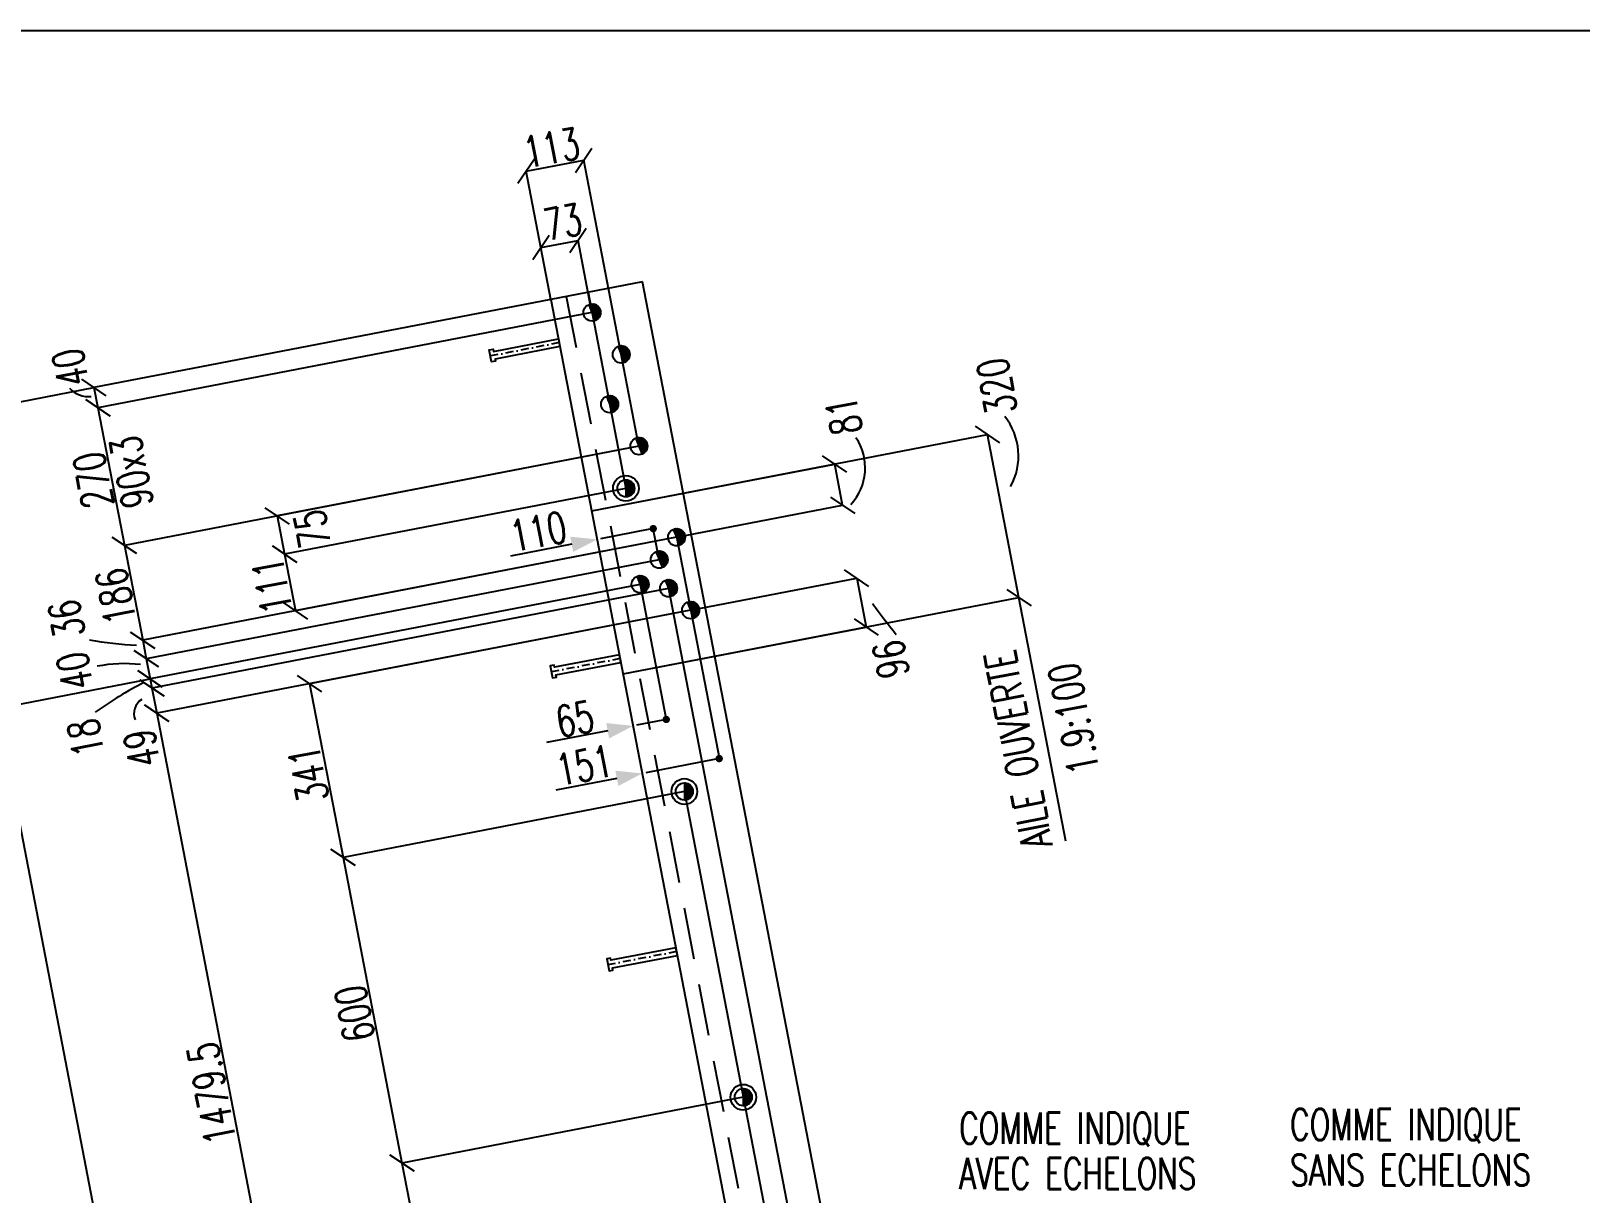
# Model space of a CAD drawing. Extents: x 512650 to 528870, y -6972 to 4508.
# Drawn here: x 521747 to 524733, y 2269 to 4508 of the extents above; entities that cross this region are included whole.
import ezdxf

# ---------------------------------------------------------------- set-up
doc = ezdxf.new("R2010")
doc.units = 0
doc.header["$LTSCALE"] = 200
doc.header["$MEASUREMENT"] = 0
doc.linetypes.add('DASHDOT', pattern=[1, 0.5, -0.25, 0, -0.25])
doc.linetypes.add('DASHED', pattern=[0.75, 0.5, -0.25])
doc.layers.get('0').update_dxf_attribs({"linetype": 'CONTINUOUS'})
for name, color, linetype in [('ASSI', 3, 'CONTINUOUS'), ('Echelon', 1, 'CONTINUOUS'), ('FORI', 2, 'CONTINUOUS'), ('LINEA_ANG', 2, 'CONTINUOUS'), ('LP', 3, 'CONTINUOUS'), ('LS', 7, 'CONTINUOUS'), ('MZ', 6, 'DASHDOT'), ('QT_MAL', 7, 'CONTINUOUS'), ('QT_MPR', 7, 'CONTINUOUS'), ('QT_MSP', 7, 'CONTINUOUS'), ('TESTI_A_P', 7, 'CONTINUOUS'), ('TRAT-Y', 7, 'DASHED')]:
    doc.layers.add(name, color=color, linetype=linetype)
doc.styles.add('QUOTE', font='ROMANS8.SHX', dxfattribs={"width": 0.7})
doc.styles.add('RS', font='ROMANS8.shx', dxfattribs={"width": 0.7})
doc.styles.get("Standard").update_dxf_attribs({"font": 'ROMANS8.SHX', "width": 0.7})
doc.dimstyles.new('FRECCE1', dxfattribs={"dimtxt": 60, "dimasz": 6.66, "dimexe": 0, "dimexo": 0, "dimgap": 1, "dimtad": 1, "dimzin": 0, "dimdsep": 46, "dimtxsty": 'RS', "dimblk1": 'QUOTP', "dimblk2": 'QUOTF', "dimsah": 1, "dimcen": 0, "dimclrd": 2, "dimclre": 2, "dimclrt": 7, "dimadec": 0, "dimazin": 0, "dimtfac": 1, "dimtix": 1, "dimtmove": 2, "dimatfit": 3, "dimldrblk": 'QUOTP', "dimfxl": 1, "dimtolj": 1, "dimtzin": 0, "dimarcsym": 0})
doc.dimstyles.new('TRATTO', dxfattribs={"dimscale": 0, "dimtxt": 60, "dimasz": 40, "dimexe": 0, "dimexo": 0, "dimgap": 5, "dimtad": 1, "dimrnd": 0.5, "dimdsep": 46, "dimtxsty": 'RS', "dimblk1": 'OBLIQUE', "dimblk2": 'OBLIQUE', "dimsah": 1, "dimcen": 0.09, "dimclrd": 2, "dimclre": 2, "dimclrt": 7, "dimadec": 0, "dimazin": 0, "dimtfac": 1, "dimtix": 1, "dimtmove": 2, "dimatfit": 3, "dimfxl": 1, "dimtolj": 1, "dimtzin": 0, "dimarcsym": 0})

# ---------------------------------------------------------------- blocks, each defined once
blk = doc.blocks.new('ASSE98')
blk.add_line((0, 0), (1, 0))
at = {"color": 7, "style": 'QUOTE', "width": 0.5, "flags": 1}
for tag, p in [('TI', (1.38308, 6.82731)), ('DI_S', (1.38308, 6.42178)), ('D_S', (1.38308, 6.02092)), ('E_S', (1.38308, 5.68065)), ('NFORI', (1.36454, 5.29792)), ('ALAR', (1.36349, 4.93246)), ('FAM', (1.3775, 4.54645)), ('ALA', (1.38308, 4.19257)), ('DISP2', (1.38308, 3.84971)), ('DISP1', (1.38308, 3.50686)), ('PINZAF', (1.38308, 3.164)), ('PINZAI', (1.38308, 2.82114)), ('TRP', (1.38308, 2.47829)), ('NP', (1.38308, 2.13543)), ('SV', (1.38308, 1.79257)), ('PESO', (1.38308, 1.44971)), ('QUA', (1.38308, 1.10686)), ('LUN', (1.38308, 0.764)), ('PROF', (1.38308, 0.42114)), ('POS', (1.38308, 0.07829))]:
    blk.add_attdef(tag, p, '', height=0.2, dxfattribs=at)
at = {"color": 7, "flags": 1}
for tag, p in [('LAV1', (3.07431, 6.82847)), ('LAV2', (3.07431, 6.49513)), ('LAV3', (3.07431, 6.1618)), ('LAV4', (3.07431, 5.82847)), ('LAV5', (3.07431, 5.49513)), ('LAV6', (3.07431, 5.1618)), ('LAV7', (3.07431, 4.82847)), ('LAV8', (3.07431, 4.49513)), ('LAV9', (3.07431, 4.1618)), ('LAV10', (3.07431, 3.82847))]:
    blk.add_attdef(tag, p, '', height=0.2, dxfattribs=at)
blk = doc.blocks.new('20')
at = {"color": 0}
for p, q in [((0, 0.98), (0.02, 1)), ((0, 0.94), (0.06, 1)), ((1, -0.01), (0, 0.99)), ((0, 0.89), (0.1, 0.99)), ((0, 0.85), (0.14, 0.99)), ((0, 0.8), (0.18, 0.98)), ((0, 0.76), (0.22, 0.98)), ((0, 0.71), (0.25, 0.97)), ((0, 0.67), (0.29, 0.96)), ((1, -0.05), (0, 0.95)), ((0, 0.62), (0.32, 0.95)), ((0, 0.58), (0.36, 0.93)), ((0, 0.53), (0.39, 0.92)), ((0, 0.49), (0.42, 0.91)), ((1, -0.09), (0, 0.9)), ((0, 0.44), (0.45, 0.89)), ((0, 0.4), (0.48, 0.88)), ((0.99, -0.13), (0, 0.86)), ((0, 0.35), (0.51, 0.86)), ((0, 0.31), (0.54, 0.84)), ((0, 0.26), (0.56, 0.83)), ((0.99, -0.17), (0, 0.81)), ((0, 0.22), (0.59, 0.81)), ((0, 0.17), (0.61, 0.79)), ((0.98, -0.21), (0, 0.77)), ((0, 0.13), (0.64, 0.77)), ((0, 0.08), (0.66, 0.75)), ((0, 0.04), (0.69, 0.73)), ((0.97, -0.25), (0, 0.72)), ((0, -0.01), (0.71, 0.7)), ((0.96, -0.28), (0, 0.68)), ((0, -0.05), (0.73, 0.68)), ((0, -0.1), (0.75, 0.66)), ((0.95, -0.32), (0, 0.63)), ((0, -0.14), (0.77, 0.63)), ((0, -0.19), (0.79, 0.61)), ((0.94, -0.35), (0, 0.59)), ((0, -0.23), (0.81, 0.58)), ((0, -0.28), (0.83, 0.56)), ((0.92, -0.38), (0, 0.54)), ((0, -0.32), (0.85, 0.53)), ((0.91, -0.41), (0, 0.5)), ((0, -0.36), (0.87, 0.5)), ((0, -0.41), (0.88, 0.47)), ((0.9, -0.44), (0, 0.45)), ((0, -0.45), (0.9, 0.44)), ((0.88, -0.47), (0, 0.41)), ((0, -0.5), (0.91, 0.41)), ((0, -0.54), (0.92, 0.38)), ((0.87, -0.5), (0, 0.36)), ((0, -0.59), (0.94, 0.35)), ((0.85, -0.53), (0, 0.32)), ((0, -0.63), (0.95, 0.31)), ((0, -0.68), (0.96, 0.28)), ((0.83, -0.56), (0, 0.27)), ((0, -0.72), (0.97, 0.25)), ((0.81, -0.58), (0, 0.23)), ((0, -0.77), (0.98, 0.21)), ((0.79, -0.61), (0, 0.18)), ((0, -0.81), (0.99, 0.17)), ((0.77, -0.63), (0, 0.14)), ((0, -0.86), (0.99, 0.13)), ((0.75, -0.66), (0, 0.09)), ((0, -0.9), (1, 0.09)), ((0.73, -0.68), (0, 0.05)), ((0, -0.95), (1, 0.05)), ((0.71, -0.7), (0, 0.01)), ((0, -0.99), (1, 0.01)), ((1, 0.04), (0.04, 1)), ((1, 0.09), (0.09, 1)), ((0.99, 0.14), (0.14, 0.99)), ((0.98, 0.19), (0.19, 0.98)), ((0.97, 0.25), (0.25, 0.97)), ((0.95, 0.31), (0.31, 0.95)), ((0.92, 0.38), (0.38, 0.92)), ((0.88, 0.47), (0.47, 0.88)), ((0.81, 0.59), (0.59, 0.81)), ((0.69, -0.73), (0, -0.04)), ((0.66, -0.75), (0, -0.08)), ((0.64, -0.77), (0, -0.13)), ((0.61, -0.79), (0, -0.17)), ((0.59, -0.81), (0, -0.22)), ((0.56, -0.83), (0, -0.26)), ((0.54, -0.84), (0, -0.31)), ((0.51, -0.86), (0, -0.35)), ((0.48, -0.88), (0, -0.4)), ((0.45, -0.89), (0, -0.44)), ((0.42, -0.91), (0, -0.49)), ((0.39, -0.92), (0, -0.53)), ((0.36, -0.93), (0, -0.58)), ((0.32, -0.95), (0, -0.62)), ((0.29, -0.96), (0, -0.67)), ((0.25, -0.97), (0, -0.71)), ((0.22, -0.98), (0, -0.76)), ((0.18, -0.98), (0, -0.8)), ((0.14, -0.99), (0, -0.85)), ((0.1, -0.99), (0, -0.89)), ((0.04, -1), (1, -0.04)), ((0.09, -1), (1, -0.09)), ((0.14, -0.99), (0.99, -0.14)), ((0.19, -0.98), (0.98, -0.19)), ((0.25, -0.97), (0.97, -0.25)), ((0.31, -0.95), (0.95, -0.31)), ((0.38, -0.92), (0.92, -0.38)), ((0.47, -0.88), (0.88, -0.47)), ((0.59, -0.81), (0.81, -0.59))]:
    blk.add_line(p, q, dxfattribs=at)
blk.add_line((0, 1), (0, -1))
blk.add_circle((0, 0), 1)
blk = doc.blocks.new('P20')
at = {"color": 0}
for p, q in [((0, 0.98), (0.02, 1)), ((0, 0.94), (0.06, 1)), ((1, -0.01), (0, 0.99)), ((0, 0.89), (0.1, 0.99)), ((0, 0.85), (0.14, 0.99)), ((0, 0.8), (0.18, 0.98)), ((0, 0.76), (0.22, 0.98)), ((0, 0.71), (0.25, 0.97)), ((0, 0.67), (0.29, 0.96)), ((1, -0.05), (0, 0.95)), ((0, 0.62), (0.32, 0.95)), ((0, 0.58), (0.36, 0.93)), ((0, 0.53), (0.39, 0.92)), ((0, 0.49), (0.42, 0.91)), ((1, -0.09), (0, 0.9)), ((0, 0.44), (0.45, 0.89)), ((0, 0.4), (0.48, 0.88)), ((0.99, -0.13), (0, 0.86)), ((0, 0.35), (0.51, 0.86)), ((0, 0.31), (0.54, 0.84)), ((0, 0.26), (0.56, 0.83)), ((0.99, -0.17), (0, 0.81)), ((0, 0.22), (0.59, 0.81)), ((0, 0.17), (0.61, 0.79)), ((0.98, -0.21), (0, 0.77)), ((0, 0.13), (0.64, 0.77)), ((0, 0.08), (0.66, 0.75)), ((0, 0.04), (0.69, 0.73)), ((0.97, -0.25), (0, 0.72)), ((0, -0.01), (0.71, 0.7)), ((0.96, -0.28), (0, 0.68)), ((0, -0.05), (0.73, 0.68)), ((0, -0.1), (0.75, 0.66)), ((0.95, -0.32), (0, 0.63)), ((0, -0.14), (0.77, 0.63)), ((0, -0.19), (0.79, 0.61)), ((0.94, -0.35), (0, 0.59)), ((0, -0.23), (0.81, 0.58)), ((0, -0.28), (0.83, 0.56)), ((0.92, -0.38), (0, 0.54)), ((0, -0.32), (0.85, 0.53)), ((0.91, -0.41), (0, 0.5)), ((0, -0.36), (0.87, 0.5)), ((0, -0.41), (0.88, 0.47)), ((0.9, -0.44), (0, 0.45)), ((0, -0.45), (0.9, 0.44)), ((0.88, -0.47), (0, 0.41)), ((0, -0.5), (0.91, 0.41)), ((0, -0.54), (0.92, 0.38)), ((0.87, -0.5), (0, 0.36)), ((0, -0.59), (0.94, 0.35)), ((0.85, -0.53), (0, 0.32)), ((0, -0.63), (0.95, 0.31)), ((0, -0.68), (0.96, 0.28)), ((0.83, -0.56), (0, 0.27)), ((0, -0.72), (0.97, 0.25)), ((0.81, -0.58), (0, 0.23)), ((0, -0.77), (0.98, 0.21)), ((0.79, -0.61), (0, 0.18)), ((0, -0.81), (0.99, 0.17)), ((0.77, -0.63), (0, 0.14)), ((0, -0.86), (0.99, 0.13)), ((0.75, -0.66), (0, 0.09)), ((0, -0.9), (1, 0.09)), ((0.73, -0.68), (0, 0.05)), ((0, -0.95), (1, 0.05)), ((0.71, -0.7), (0, 0.01)), ((0, -0.99), (1, 0.01)), ((1, 0.04), (0.04, 1)), ((1, 0.09), (0.09, 1)), ((0.99, 0.14), (0.14, 0.99)), ((0.98, 0.19), (0.19, 0.98)), ((0.97, 0.25), (0.25, 0.97)), ((0.95, 0.31), (0.31, 0.95)), ((0.92, 0.38), (0.38, 0.92)), ((0.88, 0.47), (0.47, 0.88)), ((0.81, 0.59), (0.59, 0.81)), ((0.69, -0.73), (0, -0.04)), ((0.66, -0.75), (0, -0.08)), ((0.64, -0.77), (0, -0.13)), ((0.61, -0.79), (0, -0.17)), ((0.59, -0.81), (0, -0.22)), ((0.56, -0.83), (0, -0.26)), ((0.54, -0.84), (0, -0.31)), ((0.51, -0.86), (0, -0.35)), ((0.48, -0.88), (0, -0.4)), ((0.45, -0.89), (0, -0.44)), ((0.42, -0.91), (0, -0.49)), ((0.39, -0.92), (0, -0.53)), ((0.36, -0.93), (0, -0.58)), ((0.32, -0.95), (0, -0.62)), ((0.29, -0.96), (0, -0.67)), ((0.25, -0.97), (0, -0.71)), ((0.22, -0.98), (0, -0.76)), ((0.18, -0.98), (0, -0.8)), ((0.14, -0.99), (0, -0.85)), ((0.1, -0.99), (0, -0.89)), ((0.04, -1), (1, -0.04)), ((0.09, -1), (1, -0.09)), ((0.14, -0.99), (0.99, -0.14)), ((0.19, -0.98), (0.98, -0.19)), ((0.25, -0.97), (0.97, -0.25)), ((0.31, -0.95), (0.95, -0.31)), ((0.38, -0.92), (0.92, -0.38)), ((0.47, -0.88), (0.88, -0.47)), ((0.59, -0.81), (0.81, -0.59))]:
    blk.add_line(p, q, dxfattribs=at)
for radius in [1.5, 1]:
    blk.add_circle((0, 0), radius)
blk = doc.blocks.new('A$C6E393FD9')
at = {"layer": 'Echelon', "color": 3}
blk.add_lwpolyline([(2.5, 0), (0, 19.8), (168.6, 41.4), (167.9, 47.2), (177.8, 48.5), (181.8, 17.1), (171.9, 15.8), (171.2, 21.6), (2.5, 0)], close=True, dxfattribs=at)
at = {"layer": 'MZ', "ltscale": 0.2}
blk.add_line((1.3, 9.9), (179.8, 32.8), dxfattribs=at)
blk = doc.blocks.new('_OBLIQUE')
at = {"color": 0, "linetype": 'ByBlock'}
blk.add_line((-0.5, -0.5), (0.5, 0.5), dxfattribs=at)
blk = doc.blocks.new('*D35')
at = {"layer": 'LS', "color": 2, "lineweight": -2, "transparency": 16777216}
for p, q in [((522729.8, 4090.7), (522801.5, 4104.5)), ((522749.1, 3991), (522729.8, 4090.7)), ((522828.3, 3965.6), (522801.5, 4104.5))]:
    blk.add_line(p, q, dxfattribs=at)
at = {"layer": 'LS', "color": 2, "lineweight": -2, "transparency": 16777216, "xscale": 40, "yscale": 40, "zscale": 40}
for p, rotation in [((522801.5, 4104.5), 10.91543261400001), ((522729.8, 4090.7), 190.915432614)]:
    blk.add_blockref('_OBLIQUE', p, dxfattribs=dict(at, rotation=rotation))
at = {"layer": 'LS', "color": 7, "transparency": 16777216, "insert": (522772.1, 4140.1), "char_height": 60, "attachment_point": 5, "rotation": 10.9154, "style": 'RS'}
blk.add_mtext('\\A1;73', dxfattribs=at)
blk = doc.blocks.new('*D36')
at = {"layer": 'LS', "color": 2, "lineweight": -2, "transparency": 16777216}
for p, q in [((522701.5, 4237.8), (522812.4, 4259.2)), ((522918.7, 3708), (522812.4, 4259.2)), ((522749.1, 3991), (522701.5, 4237.8))]:
    blk.add_line(p, q, dxfattribs=at)
at = {"layer": 'LS', "color": 2, "lineweight": -2, "transparency": 16777216, "xscale": 40, "yscale": 40, "zscale": 40}
for p, rotation in [((522812.4, 4259.2), 10.91543261400001), ((522701.5, 4237.8), 190.915432614)]:
    blk.add_blockref('_OBLIQUE', p, dxfattribs=dict(at, rotation=rotation))
at = {"layer": 'LS', "color": 7, "transparency": 16777216, "insert": (522750.3, 4282.9), "char_height": 60, "attachment_point": 5, "rotation": 10.9154, "style": 'RS'}
blk.add_mtext('\\A1;113', dxfattribs=at)
blk = doc.blocks.new('QUOTP')
at = {"layer": 'ASSI', "color": 2, "const_width": 1.07}
blk.add_lwpolyline([(-0.53, 0, 1), (0.53, 0, 1)], format="xyb", close=True, dxfattribs=at)
blk = doc.blocks.new('QUOTF')
at = {"layer": 'LS', "color": 2}
blk.add_line((7.5, 0), (25.5, 0), dxfattribs=at)
blk.add_solid([(7.5, 2.25), (0, 0), (7.5, -2.25)], dxfattribs=at)
blk = doc.blocks.new('*D45')
at = {"layer": 'QT_MAL', "color": 2, "lineweight": -2, "transparency": 16777216}
blk.add_line((522939.8, 3548), (522844.8, 3529.6), dxfattribs=at)
at = {"layer": 'QT_MAL', "color": 2, "lineweight": -2, "transparency": 16777216, "xscale": 6.66, "yscale": 6.66, "zscale": 6.66}
for name, p, rotation in [('QUOTP', (522946.3, 3549.2), 10.91543261024527), ('QUOTF', (522838.3, 3528.4), 190.9154326102453)]:
    blk.add_blockref(name, p, dxfattribs=dict(at, rotation=rotation))
at = {"layer": 'QT_MAL', "color": 7, "transparency": 16777216, "insert": (522724.8, 3543.4), "char_height": 60, "attachment_point": 5, "rotation": 10.9154, "style": 'RS'}
blk.add_mtext('\\A1;110', dxfattribs=at)
blk = doc.blocks.new('*D46')
at = {"layer": 'QT_MAL', "color": 2, "lineweight": -2, "transparency": 16777216}
for p, q in [((522907.6, 3169.1), (522907.6, 3169.1)), ((522964.9, 3180.1), (522914.1, 3170.3))]:
    blk.add_line(p, q, dxfattribs=at)
at = {"layer": 'QT_MAL', "color": 2, "lineweight": -2, "transparency": 16777216, "xscale": 6.66, "yscale": 6.66, "zscale": 6.66}
for name, p, rotation in [('QUOTF', (522907.6, 3169.1), 190.9154326102453), ('QUOTP', (522971.4, 3181.4), 10.91543261024527)]:
    blk.add_blockref(name, p, dxfattribs=dict(at, rotation=rotation))
at = {"layer": 'QT_MAL', "color": 7, "transparency": 16777216, "insert": (522795.3, 3182.3), "char_height": 60, "attachment_point": 5, "rotation": 10.9154, "style": 'RS'}
blk.add_mtext('\\A1;65', dxfattribs=at)
blk = doc.blocks.new('*D47')
at = {"layer": 'QT_MAL', "color": 2, "lineweight": -2, "transparency": 16777216}
for p, q in [((523073.5, 3106), (523073.5, 3106)), ((522925.3, 3077.4), (522925.3, 3077.4)), ((523067, 3104.7), (522931.8, 3078.7))]:
    blk.add_line(p, q, dxfattribs=at)
at = {"layer": 'QT_MAL', "color": 2, "lineweight": -2, "transparency": 16777216, "xscale": 6.66, "yscale": 6.66, "zscale": 6.66}
for name, p, rotation in [('QUOTP', (523073.5, 3106), 10.91543261024503), ('QUOTF', (522925.3, 3077.4), 190.915432610245)]:
    blk.add_blockref(name, p, dxfattribs=dict(at, rotation=rotation))
at = {"layer": 'QT_MAL', "color": 7, "transparency": 16777216, "insert": (522813.4, 3092.8), "char_height": 60, "attachment_point": 5, "rotation": 10.9154, "style": 'RS'}
blk.add_mtext('\\A1;151', dxfattribs=at)
blk = doc.blocks.new('*D54')
at = {"layer": 'QT_MPR', "color": 2, "lineweight": -2, "transparency": 16777216}
for p, q in [((520148.3, 2907), (521682, 3202.8)), ((521682, 3202.8), (522271.3, 146.9)), ((520729.7, -150.4), (522271.3, 146.9))]:
    blk.add_line(p, q, dxfattribs=at)
at = {"layer": 'QT_MPR', "color": 2, "lineweight": -2, "transparency": 16777216, "xscale": 40, "yscale": 40, "zscale": 40}
for p, rotation in [((521682, 3202.8), 100.915432610245), ((522271.3, 146.9), 280.915432610245)]:
    blk.add_blockref('_OBLIQUE', p, dxfattribs=dict(at, rotation=rotation))
at = {"layer": 'QT_MPR', "color": 7, "transparency": 16777216, "insert": (521942.3, 1668.2), "char_height": 60, "attachment_point": 5, "rotation": 100.9154, "style": 'RS'}
blk.add_mtext('\\A1;3112', dxfattribs=at)
blk = doc.blocks.new('*D93')
at = {"layer": 'QT_MPR', "color": 2, "lineweight": -2, "transparency": 16777216}
for p, q in [((522749.1, 3991), (521868.3, 3821.2)), ((522828.3, 3965.6), (521875.9, 3781.9)), ((521868.3, 3821.2), (521875.9, 3781.9))]:
    blk.add_line(p, q, dxfattribs=at)
at = {"layer": 'QT_MPR', "color": 2, "lineweight": -2, "transparency": 16777216, "xscale": 40, "yscale": 40, "zscale": 40}
for p, rotation in [((521868.3, 3821.2), 100.9154326102469), ((521875.9, 3781.9), 280.9154326102469)]:
    blk.add_blockref('_OBLIQUE', p, dxfattribs=dict(at, rotation=rotation))
at = {"layer": 'QT_MPR', "color": 7, "transparency": 16777216, "insert": (521822.8, 3859.6), "char_height": 60, "attachment_point": 5, "rotation": 100.9154, "style": 'RS'}
blk.add_mtext('\\A1;40', dxfattribs=at)
blk = doc.blocks.new('*D94')
at = {"layer": 'QT_MPR', "color": 2, "lineweight": -2, "transparency": 16777216}
for p, q in [((522828.3, 3965.6), (521875.9, 3781.9)), ((521875.9, 3781.9), (521927, 3516.8)), ((522918.7, 3708), (521927, 3516.8))]:
    blk.add_line(p, q, dxfattribs=at)
at = {"layer": 'QT_MPR', "color": 2, "lineweight": -2, "transparency": 16777216, "xscale": 40, "yscale": 40, "zscale": 40}
for p, rotation in [((521875.9, 3781.9), 100.9154326102469), ((521927, 3516.8), 280.9154326102469)]:
    blk.add_blockref('_OBLIQUE', p, dxfattribs=dict(at, rotation=rotation))
at = {"layer": 'QT_MPR', "color": 7, "transparency": 16777216, "insert": (521940.6, 3658.4), "char_height": 60, "attachment_point": 5, "rotation": 100.9154, "style": 'RS'}
blk.add_mtext('\\A1;90x3', dxfattribs=at)
blk = doc.blocks.new('*D95')
at = {"layer": 'QT_MPR', "color": 2, "lineweight": -2, "transparency": 16777216}
for p, q in [((522828.3, 3965.6), (521875.9, 3781.9)), ((521875.9, 3781.9), (521927, 3516.8)), ((522918.7, 3708), (521927, 3516.8))]:
    blk.add_line(p, q, dxfattribs=at)
at = {"layer": 'QT_MPR', "color": 2, "lineweight": -2, "transparency": 16777216, "xscale": 40, "yscale": 40, "zscale": 40}
for p, rotation in [((521875.9, 3781.9), 100.9154326102469), ((521927, 3516.8), 280.9154326102469)]:
    blk.add_blockref('_OBLIQUE', p, dxfattribs=dict(at, rotation=rotation))
at = {"layer": 'QT_MPR', "color": 7, "transparency": 16777216, "insert": (521867.1, 3642.7), "char_height": 60, "attachment_point": 5, "rotation": 100.9154, "style": 'RS'}
blk.add_mtext('\\A1;270', dxfattribs=at)
blk = doc.blocks.new('*D96')
at = {"layer": 'QT_MPR', "color": 2, "lineweight": -2, "transparency": 16777216}
for p, q in [((522918.7, 3708), (521927, 3516.8)), ((522991.3, 3532.4), (521962.3, 3334)), ((521927, 3516.8), (521962.3, 3334))]:
    blk.add_line(p, q, dxfattribs=at)
at = {"layer": 'QT_MPR', "color": 2, "lineweight": -2, "transparency": 16777216, "xscale": 40, "yscale": 40, "zscale": 40}
for p, rotation in [((521927, 3516.8), 100.9154326102469), ((521962.3, 3334), 280.9154326102469)]:
    blk.add_blockref('_OBLIQUE', p, dxfattribs=dict(at, rotation=rotation))
at = {"layer": 'QT_MPR', "color": 7, "transparency": 16777216, "insert": (521910.3, 3418.7), "char_height": 60, "attachment_point": 5, "rotation": 100.9154, "style": 'RS'}
blk.add_mtext('\\A1;186', dxfattribs=at)
blk = doc.blocks.new('*D97')
at = {"layer": 'QT_MPR', "color": 2, "lineweight": -2, "transparency": 16777216}
for p, q in [((522991.3, 3532.4), (521962.3, 3334)), ((522957.9, 3489.2), (521969.1, 3298.5)), ((521962.3, 3334), (521969.1, 3298.5))]:
    blk.add_line(p, q, dxfattribs=at)
at = {"layer": 'QT_MPR', "color": 2, "lineweight": -2, "transparency": 16777216, "xscale": 40, "yscale": 40, "zscale": 40}
for p, rotation in [((521962.3, 3334), 100.9154326102469), ((521969.1, 3298.5), 280.9154326102469)]:
    blk.add_blockref('_OBLIQUE', p, dxfattribs=dict(at, rotation=rotation))
at = {"layer": 'QT_MPR', "color": 7, "transparency": 16777216, "insert": (521815.6, 3375.3), "char_height": 60, "attachment_point": 5, "rotation": 100.9154, "style": 'RS'}
blk.add_mtext('\\A1;36', dxfattribs=at)
blk = doc.blocks.new('*D98')
at = {"layer": 'QT_MPR', "color": 2, "lineweight": -2, "transparency": 16777216}
for p, q in [((522957.9, 3489.2), (521969.1, 3298.5)), ((522921.2, 3441.8), (521976.6, 3259.6)), ((521969.1, 3298.5), (521976.6, 3259.6))]:
    blk.add_line(p, q, dxfattribs=at)
at = {"layer": 'QT_MPR', "color": 2, "lineweight": -2, "transparency": 16777216, "xscale": 40, "yscale": 40, "zscale": 40}
for p, rotation in [((521969.1, 3298.5), 100.9154326102469), ((521976.6, 3259.6), 280.9154326102469)]:
    blk.add_blockref('_OBLIQUE', p, dxfattribs=dict(at, rotation=rotation))
at = {"layer": 'QT_MPR', "color": 7, "transparency": 16777216, "insert": (521831.2, 3274.9), "char_height": 60, "attachment_point": 5, "rotation": 100.9154, "style": 'RS'}
blk.add_mtext('\\A1;40', dxfattribs=at)
blk = doc.blocks.new('*D99')
at = {"layer": 'QT_MPR', "color": 2, "lineweight": -2, "transparency": 16777216}
for p, q in [((522921.2, 3441.8), (521976.6, 3259.6)), ((522975.9, 3434.1), (521980, 3242)), ((521976.6, 3259.6), (521980, 3242))]:
    blk.add_line(p, q, dxfattribs=at)
at = {"layer": 'QT_MPR', "color": 2, "lineweight": -2, "transparency": 16777216, "xscale": 40, "yscale": 40, "zscale": 40}
for p, rotation in [((521976.6, 3259.6), 100.9154326102469), ((521980, 3242), 280.9154326102469)]:
    blk.add_blockref('_OBLIQUE', p, dxfattribs=dict(at, rotation=rotation))
at = {"layer": 'QT_MPR', "color": 7, "transparency": 16777216, "insert": (521852.5, 3145.9), "char_height": 60, "attachment_point": 5, "rotation": 100.9154, "style": 'RS'}
blk.add_mtext('\\A1;18', dxfattribs=at)
blk = doc.blocks.new('*D100')
at = {"layer": 'QT_MPR', "color": 2, "lineweight": -2, "transparency": 16777216}
for p, q in [((522975.9, 3434.1), (521980, 3242)), ((523018.4, 3391.9), (521989.3, 3193.5)), ((521980, 3242), (521989.3, 3193.5))]:
    blk.add_line(p, q, dxfattribs=at)
at = {"layer": 'QT_MPR', "color": 2, "lineweight": -2, "transparency": 16777216, "xscale": 40, "yscale": 40, "zscale": 40}
for p, rotation in [((521980, 3242), 100.9154326102469), ((521989.3, 3193.5), 280.9154326102469)]:
    blk.add_blockref('_OBLIQUE', p, dxfattribs=dict(at, rotation=rotation))
at = {"layer": 'QT_MPR', "color": 7, "transparency": 16777216, "insert": (521960.4, 3125.9), "char_height": 60, "attachment_point": 5, "rotation": 100.9154, "style": 'RS'}
blk.add_mtext('\\A1;49', dxfattribs=at)
blk = doc.blocks.new('*D101')
at = {"layer": 'QT_MPR', "color": 2, "lineweight": -2, "transparency": 16777216}
for p, q in [((523018.4, 3391.9), (521989.3, 3193.5)), ((521989.3, 3193.5), (522269.5, 1740.8)), ((523265.4, 1932.9), (522269.5, 1740.8))]:
    blk.add_line(p, q, dxfattribs=at)
at = {"layer": 'QT_MPR', "color": 2, "lineweight": -2, "transparency": 16777216, "xscale": 40, "yscale": 40, "zscale": 40}
for p, rotation in [((521989.3, 3193.5), 100.9154326102469), ((522269.5, 1740.8), 280.9154326102469)]:
    blk.add_blockref('_OBLIQUE', p, dxfattribs=dict(at, rotation=rotation))
at = {"layer": 'QT_MPR', "color": 7, "transparency": 16777216, "insert": (522095.1, 2460.5), "char_height": 60, "attachment_point": 5, "rotation": 100.9154, "style": 'RS'}
blk.add_mtext('\\A1;1479.5', dxfattribs=at)
blk = doc.blocks.new('*D113')
at = {"layer": 'QT_MSP', "color": 2, "lineweight": -2, "transparency": 16777216}
for p, q in [((522918.7, 3708), (522221.6, 3573.6)), ((522893.7, 3626.8), (522235.8, 3499.9)), ((522221.6, 3573.6), (522235.8, 3499.9))]:
    blk.add_line(p, q, dxfattribs=at)
at = {"layer": 'QT_MSP', "color": 2, "lineweight": -2, "transparency": 16777216, "xscale": 40, "yscale": 40, "zscale": 40}
for p, rotation in [((522221.6, 3573.6), 100.9154326102469), ((522235.8, 3499.9), 280.9154326102469)]:
    blk.add_blockref('_OBLIQUE', p, dxfattribs=dict(at, rotation=rotation))
at = {"layer": 'QT_MSP', "color": 7, "transparency": 16777216, "insert": (522289.1, 3548.8), "char_height": 60, "attachment_point": 5, "rotation": 100.9154, "style": 'RS'}
blk.add_mtext('\\A1;75', dxfattribs=at)
blk = doc.blocks.new('*D114')
at = {"layer": 'QT_MSP', "color": 2, "lineweight": -2, "transparency": 16777216}
for p, q in [((522893.7, 3626.8), (522235.8, 3499.9)), ((522991.3, 3532.4), (522256.8, 3390.8)), ((522235.8, 3499.9), (522256.8, 3390.8))]:
    blk.add_line(p, q, dxfattribs=at)
at = {"layer": 'QT_MSP', "color": 2, "lineweight": -2, "transparency": 16777216, "xscale": 40, "yscale": 40, "zscale": 40}
for p, rotation in [((522235.8, 3499.9), 100.9154326102469), ((522256.8, 3390.8), 280.9154326102469)]:
    blk.add_blockref('_OBLIQUE', p, dxfattribs=dict(at, rotation=rotation))
at = {"layer": 'QT_MSP', "color": 7, "transparency": 16777216, "insert": (522211.9, 3438.7), "char_height": 60, "attachment_point": 5, "rotation": 100.9154, "style": 'RS'}
blk.add_mtext('\\A1;111', dxfattribs=at)
blk = doc.blocks.new('*D115')
at = {"layer": 'QT_MSP', "color": 2, "lineweight": -2, "transparency": 16777216}
for p, q in [((523018.4, 3391.9), (522283.9, 3250.3)), ((522283.9, 3250.3), (522348.4, 2915.7)), ((523006.3, 3042.6), (522348.4, 2915.7))]:
    blk.add_line(p, q, dxfattribs=at)
at = {"layer": 'QT_MSP', "color": 2, "lineweight": -2, "transparency": 16777216, "xscale": 40, "yscale": 40, "zscale": 40}
for p, rotation in [((522283.9, 3250.3), 100.9154326102469), ((522348.4, 2915.7), 280.9154326102469)]:
    blk.add_blockref('_OBLIQUE', p, dxfattribs=dict(at, rotation=rotation))
at = {"layer": 'QT_MSP', "color": 7, "transparency": 16777216, "insert": (522281.8, 3076.4), "char_height": 60, "attachment_point": 5, "rotation": 100.9154, "style": 'RS'}
blk.add_mtext('\\A1;341', dxfattribs=at)
blk = doc.blocks.new('*D116')
at = {"layer": 'QT_MSP', "color": 2, "lineweight": -2, "transparency": 16777216}
for p, q in [((523006.3, 3042.6), (522348.4, 2915.7)), ((522348.4, 2915.7), (522462.1, 2326.6)), ((523119.9, 2453.4), (522462.1, 2326.6))]:
    blk.add_line(p, q, dxfattribs=at)
at = {"layer": 'QT_MSP', "color": 2, "lineweight": -2, "transparency": 16777216, "xscale": 40, "yscale": 40, "zscale": 40}
for p, rotation in [((522348.4, 2915.7), 100.9154326102469), ((522462.1, 2326.6), 280.9154326102469)]:
    blk.add_blockref('_OBLIQUE', p, dxfattribs=dict(at, rotation=rotation))
at = {"layer": 'QT_MSP', "color": 7, "transparency": 16777216, "insert": (522370.9, 2614.5), "char_height": 60, "attachment_point": 5, "rotation": 100.9154, "style": 'RS'}
blk.add_mtext('\\A1;600', dxfattribs=at)
blk = doc.blocks.new('*D117')
at = {"layer": 'QT_MSP', "color": 2, "lineweight": -2, "transparency": 16777216}
for p, q in [((523119.9, 2453.4), (522462.1, 2326.6)), ((522462.1, 2326.6), (522564.1, 1797.6)), ((523265.4, 1932.9), (522564.1, 1797.6))]:
    blk.add_line(p, q, dxfattribs=at)
at = {"layer": 'QT_MSP', "color": 2, "lineweight": -2, "transparency": 16777216, "xscale": 40, "yscale": 40, "zscale": 40}
for p, rotation in [((522462.1, 2326.6), 100.9154326102469), ((522564.1, 1797.6), 280.9154326102469)]:
    blk.add_blockref('_OBLIQUE', p, dxfattribs=dict(at, rotation=rotation))
at = {"layer": 'QT_MSP', "color": 7, "transparency": 16777216, "insert": (522478.7, 2055.5), "char_height": 60, "attachment_point": 5, "rotation": 100.9154, "style": 'RS'}
blk.add_mtext('\\A1;538.5', dxfattribs=at)
blk = doc.blocks.new('*D175')
at = {"layer": 'LP', "color": 2, "lineweight": -2, "transparency": 16777216}
for p, q in [((522827.7, 3583.4), (523296.1, 3673.7)), ((523311.4, 3594.2), (523296.1, 3673.7)), ((522991.3, 3532.4), (523311.4, 3594.2))]:
    blk.add_line(p, q, dxfattribs=at)
at = {"layer": 'LP', "color": 2, "lineweight": -2, "transparency": 16777216, "xscale": 40, "yscale": 40, "zscale": 40}
for p, rotation in [((523296.1, 3673.7), 100.9154326102451), ((523311.4, 3594.2), 280.9154326102451)]:
    blk.add_blockref('_OBLIQUE', p, dxfattribs=dict(at, rotation=rotation))
at = {"layer": 'LP', "color": 7, "transparency": 16777216, "insert": (523313.8, 3766.6), "char_height": 60, "attachment_point": 5, "rotation": 100.9154, "style": 'RS'}
blk.add_mtext('\\A1;81', dxfattribs=at)
blk = doc.blocks.new('*D176')
at = {"layer": 'LP', "color": 2, "lineweight": -2, "transparency": 16777216}
for p, q in [((523018.4, 3391.9), (523338.5, 3453.7)), ((523338.5, 3453.7), (523356.7, 3359.5)), ((522888.3, 3269.2), (523356.7, 3359.5))]:
    blk.add_line(p, q, dxfattribs=at)
at = {"layer": 'LP', "color": 2, "lineweight": -2, "transparency": 16777216, "xscale": 40, "yscale": 40, "zscale": 40}
for p, rotation in [((523338.5, 3453.7), 100.9154326102451), ((523356.7, 3359.5), 280.9154326102451)]:
    blk.add_blockref('_OBLIQUE', p, dxfattribs=dict(at, rotation=rotation))
at = {"layer": 'LP', "color": 7, "transparency": 16777216, "insert": (523404.3, 3297.5), "char_height": 60, "attachment_point": 5, "rotation": 100.9154, "style": 'RS'}
blk.add_mtext('\\A1;96', dxfattribs=at)
blk = doc.blocks.new('*D177')
at = {"layer": 'LP', "color": 2, "lineweight": -2, "transparency": 16777216}
for p, q in [((522827.7, 3583.4), (523590.6, 3730.5)), ((523651.2, 3416.3), (523590.6, 3730.5)), ((522888.3, 3269.2), (523651.2, 3416.3))]:
    blk.add_line(p, q, dxfattribs=at)
at = {"layer": 'LP', "color": 2, "lineweight": -2, "transparency": 16777216, "xscale": 40, "yscale": 40, "zscale": 40}
for p, rotation in [((523590.6, 3730.5), 100.9154326102451), ((523651.2, 3416.3), 280.9154326102451)]:
    blk.add_blockref('_OBLIQUE', p, dxfattribs=dict(at, rotation=rotation))
at = {"layer": 'LP', "color": 7, "transparency": 16777216, "insert": (523608.4, 3823.4), "char_height": 60, "attachment_point": 5, "rotation": 100.9154, "style": 'RS'}
blk.add_mtext('\\A1;320', dxfattribs=at)

msp = doc.modelspace()

# ---------------------------------------------------------------- linework, layer by layer
at = {"layer": 'LINEA_ANG'}
for p, q in [((522925.814, 4025.099), (522749.071, 3991.015)), ((524308.142, -3142.827), (522925.814, 4025.099)), ((522749.071, 3991.015), (524131.398, -3176.912))]:
    msp.add_line(p, q, dxfattribs=at)
at = {"layer": 'LP', "color": 2}
msp.add_line((523741.754, 2946.849), (523651.224, 3416.284), dxfattribs=at)
at = {"layer": 'LP', "color": 6}
for centre, radius, start, end in [((523527.438, 3689.357), 122.893, 331.243234, 38.292072), ((523250.398, 3666.164), 104.38, 317.473091, 33.941403), ((526113.858, 5465.068), 3432.116, 216.886866, 218.145187)]:
    msp.add_arc(centre, radius, start, end, dxfattribs=at)
at = {"layer": 'LS', "color": 6}
for p, q in [((522820.76, 4004.84), (522893.664, 3626.805)), ((522957.878, 3489.213), (522946.307, 3549.212)), ((522991.04, 3533.729), (523073.784, 3104.669)), ((522921.197, 3441.784), (522971.458, 3181.16)), ((522975.901, 3434.056), (523316.3, 1668.947)), ((523006.537, 3041.511), (524203.087, -3163.087))]:
    msp.add_line(p, q, dxfattribs=at)
at = {"layer": 'LS', "color": 2}
for p, q in [((521573.727, 3764.351), (521868.3, 3821.159)), ((521682.02, 3202.809), (521976.592, 3259.617))]:
    msp.add_line(p, q, dxfattribs=at)
at = {"layer": 'LS', "color": 8}
msp.add_lwpolyline([(512650.239, 4508.217), (512650.239, -6971.783), (525370.239, -6971.783), (525370.239, -5371.783), (528870.239, -5371.783), (528870.239, 4508.217), (512650.239, 4508.217)], close=True, dxfattribs=at)
at = {"layer": 'LS', "const_width": 0.25}
msp.add_lwpolyline([(522748.696, 3991.015, 1), (522749.446, 3991.015, 1)], format="xyb", close=True, dxfattribs=at)
at = {"layer": 'LS', "color": 6}
for centre, radius, start, end in [((521857.437, 3852.361), 48.675, 222.310697, 276.501371), ((521972.386, 3920.093), 595.789, 259.130029, 267.884858), ((521927.084, 3015.459), 273.56, 83.502852, 101.112572), ((522251.997, 2676.046), 643.93, 116.446978, 126.276789), ((521978.043, 3192.59), 32.632, 122.805314, 201.415368)]:
    msp.add_arc(centre, radius, start, end, dxfattribs=at)
at = {"layer": 'TRAT-Y'}
msp.add_line((522778.528, 3996.695), (524160.856, -3171.231), dxfattribs=at)

# ---------------------------------------------------------------- block references
at = {"layer": 'ASSI', "xscale": 7299.999999999992, "zscale": 7299.999999999992, "rotation": 280.9154326102469}
msp.add_blockref('ASSE98', (522749.071, 3991.015), dxfattribs=at)
at = {"layer": 'FORI', "xscale": 16.5, "yscale": 16.5, "zscale": 16.5}
for p, rotation in [((522828.334, 3965.564), 21.83086522049124), ((522884.653, 3884.766), 21.83086522049124), ((522862.419, 3788.82), 21.83086522049124), ((522918.738, 3708.023), 21.83086522049124), ((522991.293, 3532.42), 21.77712964049127), ((522957.878, 3489.213), 21.77712964049127), ((522921.197, 3441.784), 21.83086522049124), ((522975.901, 3434.056), 21.77712964049127), ((523018.384, 3391.94), 21.77712964049127)]:
    msp.add_blockref('20', p, dxfattribs=dict(at, rotation=rotation))
for p in [(522893.664, 3626.805), (523006.333, 3042.57), (523119.949, 2453.426)]:
    msp.add_blockref('P20', p, dxfattribs=at)
at = {"layer": 'LS', "color": 111}
for p, xscale, yscale, zscale, rotation in [((522765.648, 3915.037), 0.75, 0.75, 0.75, 183.6182233075684), ((522885.8, 3292.001), -0.7500000000000001, 0.7500000000000001, 0.7500000000000001, 18.21264191292158), ((522994.682, 2727.404), -0.7500000000000001, 0.7500000000000001, 0.7500000000000001, 18.21264191292158)]:
    msp.add_blockref('A$C6E393FD9', p, dxfattribs=dict(at, xscale=xscale, yscale=yscale, zscale=zscale, rotation=rotation))

# ---------------------------------------------------------------- texts
at = {"layer": 'LP', "color": 7, "style": 'RS', "width": 0.7}
for s, p in [('AILE OUVERTE', (523715.997, 2939.311)), ('1.9:100', (523806.481, 3082.307))]:
    msp.add_text(s, height=60, rotation=100.915433, dxfattribs=at).set_placement(p)
at = {"layer": 'TESTI_A_P', "style": 'RS', "width": 0.7}
for s, p in [('COMME INDIQUE', (523536.075, 2363.837)), ('COMME INDIQUE', (524173.819, 2370.777)), ('AVEC ECHELONS', (523536.075, 2276.306)), ('SANS ECHELONS', (524173.819, 2283.246))]:
    msp.add_text(s, height=60, dxfattribs=at).set_placement(p)

# ---------------------------------------------------------------- dimensions: what is measured, and where the dimension line sits
at = {"layer": 'LP'}
for base, p1, picture, middle in [((523590.629, 3730.494), (522888.282, 3269.151), '*D177', (523608.352, 3823.426)), ((523296.056, 3673.686), (522991.293, 3532.42), '*D175', (523313.779, 3766.618))]:
    dim = msp.add_linear_dim(base=base, p1=p1, p2=(522827.686, 3583.361), angle=280.915433, dimstyle='TRATTO', override={"dimscale": 1}, dxfattribs=at)
    dim.commit()
    dim.dimension.update_dxf_attribs({"geometry": picture, "text_midpoint": middle, "dimtype": 160})
dim = msp.add_linear_dim(base=(523356.652, 3359.476), p1=(523018.384, 3391.94), p2=(522888.282, 3269.151), angle=280.915433, text='96', dimstyle='TRATTO', override={"dimscale": 1}, dxfattribs=at)
dim.commit()
dim.dimension.update_dxf_attribs({"geometry": '*D176', "text_midpoint": (523404.257, 3297.455), "dimtype": 160})
at = {"layer": 'LS'}
dim = msp.add_linear_dim(base=(522812.443, 4259.203), p1=(522749.071, 3991.015), p2=(522918.738, 3708.023), angle=10.915433, text='113', dimstyle='TRATTO', override={"dimscale": 1}, dxfattribs=at)
dim.commit()
dim.dimension.update_dxf_attribs({"geometry": '*D36', "text_midpoint": (522750.333, 4282.87)})
dim = msp.add_linear_dim(base=(522801.535, 4104.53), p1=(522749.071, 3991.015), p2=(522828.334, 3965.564), angle=10.915433, text='73', dimstyle='TRATTO', override={"dimscale": 1}, dxfattribs=at)
dim.commit()
dim.dimension.update_dxf_attribs({"geometry": '*D35', "text_midpoint": (522772.079, 4140.11), "dimtype": 160})
at = {"layer": 'QT_MAL'}
for base, p1, p2, text, picture, middle in [((522838.289, 3528.381), (522946.307, 3549.212), (522838.289, 3528.381), '110', '*D45', (522724.802, 3543.413)), ((522907.578, 3169.089), (522971.412, 3181.399), (522907.578, 3169.089), '65', '*D46', (522795.278, 3182.346)), ((522925.262, 3077.392), (523073.53, 3105.986), (522925.262, 3077.392), '151', '*D47', (522813.412, 3092.821))]:
    dim = msp.add_linear_dim(base=base, p1=p1, p2=p2, angle=190.915433, text=text, dimstyle='FRECCE1', dxfattribs=at)
    dim.commit()
    dim.dimension.update_dxf_attribs({"geometry": picture, "text_midpoint": middle, "dimtype": 160})
at = {"layer": 'QT_MPR'}
for base, p1, p2, text, picture, middle in [((521875.874, 3781.882), (522749.071, 3991.015), (522828.334, 3965.564), '40', '*D93', (521822.761, 3859.629)), ((521927.001, 3516.767), (522828.334, 3965.564), (522918.738, 3708.023), '270', '*D95', (521867.071, 3642.697)), ((521927.001, 3516.767), (522828.334, 3965.564), (522918.738, 3708.023), '90x3', '*D94', (521940.558, 3658.438)), ((521962.253, 3333.971), (522918.738, 3708.023), (522991.293, 3532.42), '186', '*D96', (521910.26, 3418.742)), ((521969.089, 3298.526), (522991.293, 3532.42), (522957.878, 3489.213), '36', '*D97', (521815.631, 3375.291)), ((521976.592, 3259.617), (522957.878, 3489.213), (522921.197, 3441.784), '40', '*D98', (521831.175, 3274.879)), ((521979.991, 3241.996), (522921.197, 3441.784), (522975.901, 3434.056), '18', '*D99', (521852.536, 3145.856)), ((521989.345, 3193.49), (522975.901, 3434.056), (523018.384, 3391.94), '49', '*D100', (521960.423, 3125.948)), ((522269.492, 1740.815), (523018.384, 3391.94), (523265.402, 1932.875), '1479.5', '*D101', (522095.052, 2460.525)), ((522271.343, 146.931), (520148.27, 2907.027), (520729.738, -150.366), '3112', '*D54', (521942.315, 1668.243))]:
    dim = msp.add_linear_dim(base=base, p1=p1, p2=p2, angle=100.915433, text=text, dimstyle='TRATTO', override={"dimscale": 1}, dxfattribs=at)
    dim.commit()
    dim.dimension.update_dxf_attribs({"geometry": picture, "text_midpoint": middle, "dimtype": 160})
at = {"layer": 'QT_MSP'}
for base, p1, p2, text, picture, middle in [((522235.776, 3499.932), (522918.738, 3708.023), (522893.664, 3626.805), '75', '*D113', (522289.132, 3548.841)), ((522256.826, 3390.779), (522893.664, 3626.805), (522991.293, 3532.42), '111', '*D114', (522211.934, 3438.728)), ((522348.445, 2915.697), (523018.384, 3391.94), (523006.333, 3042.57), '341', '*D115', (522281.814, 3076.37)), ((522462.061, 2326.553), (523006.333, 3042.57), (523119.949, 2453.426), '600', '*D116', (522370.886, 2614.497)), ((522564.064, 1797.623), (523119.949, 2453.426), (523265.402, 1932.875), '538.5', '*D117', (522478.696, 2055.46))]:
    dim = msp.add_linear_dim(base=base, p1=p1, p2=p2, angle=100.915433, text=text, dimstyle='TRATTO', override={"dimscale": 1}, dxfattribs=at)
    dim.commit()
    dim.dimension.update_dxf_attribs({"geometry": picture, "text_midpoint": middle, "dimtype": 160})

doc.saveas('drawing.dxf')
